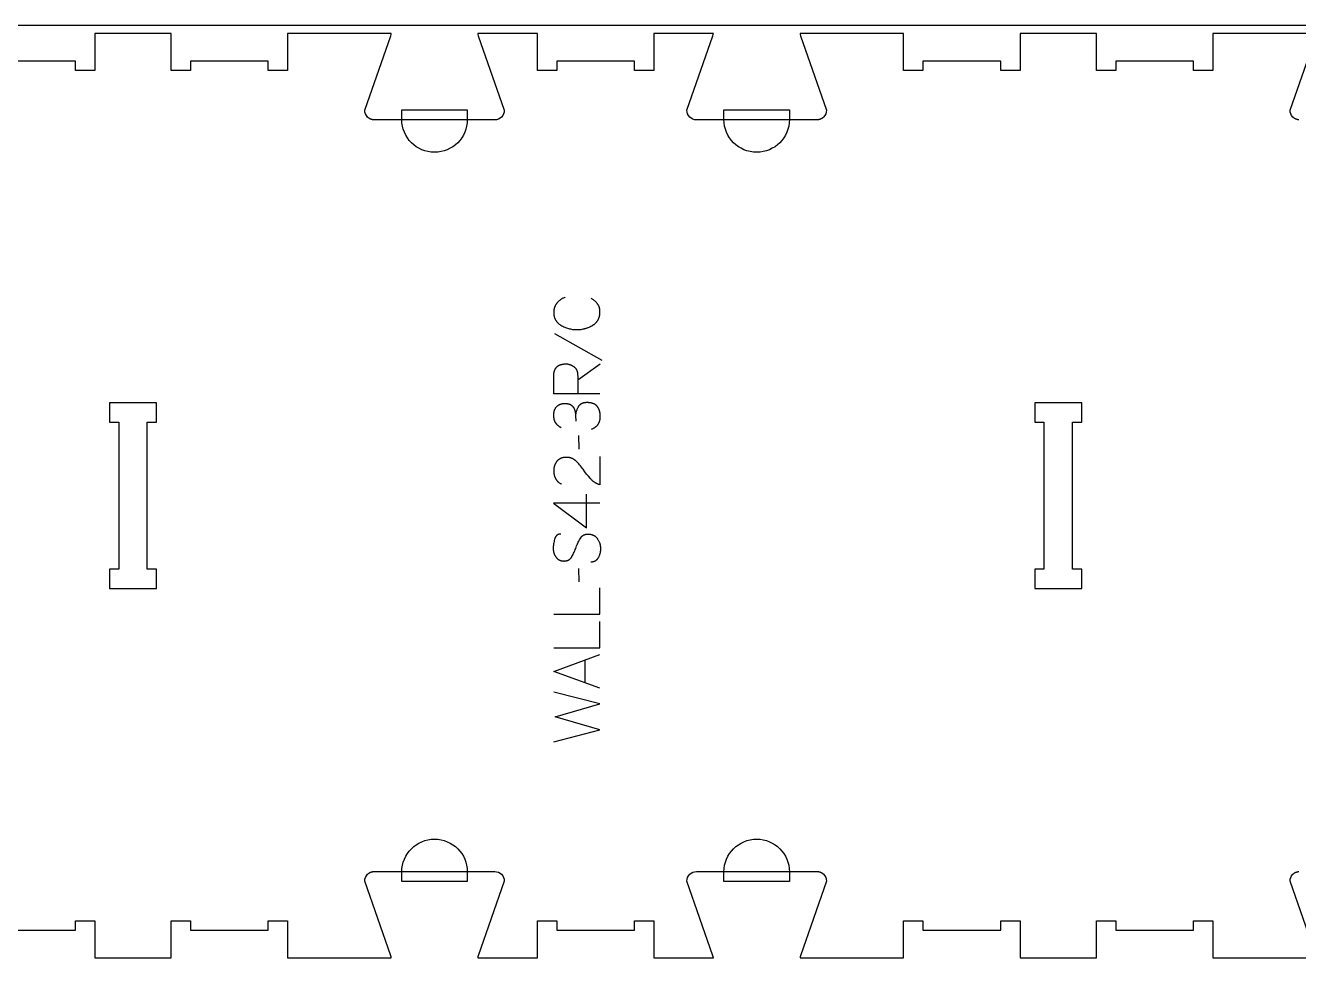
# Model space of a CAD drawing. Extents: x -13885 to -10701, y -36097 to -28504.
# Drawn here: x -12352 to -11527, y -31138 to -30528 of the extents above; entities that cross this region are included whole.
import ezdxf

# ---------------------------------------------------------------- set-up
doc = ezdxf.new("R2010")
doc.units = 0
for name, color, linetype in [('0_SHEET_SPRUCEPLY_2440X122', 1, 'CONTINUOUS'), ('1_ANYTOOL_1MMDEEP_LABELS_S', 2, 'CONTINUOUS'), ('3_ANYTOOL_CUTTHROUGH_INSID', 4, 'CONTINUOUS'), ('4_ANYTOOL_CUTTHROUGH_OUTSI', 5, 'CONTINUOUS'), ('5_ANYTOOL_HALF_MILL_9MM_IN', 3, 'CONTINUOUS')]:
    doc.layers.add(name, color=color, linetype=linetype)

msp = doc.modelspace()

# ---------------------------------------------------------------- linework, layer by layer
at = {"layer": '0_SHEET_SPRUCEPLY_2440X122'}
msp.add_lwpolyline([(-13513.11, -30527.8), (-13513.11, -31747.8), (-11073.11, -31747.8), (-11073.11, -30527.8)], close=True, dxfattribs=at)
at = {"layer": '1_ANYTOOL_1MMDEEP_LABELS_S'}
for points in [[(-12002.4, -30704.08), (-12002.8, -30704.24), (-12003.19, -30704.41), (-12003.58, -30704.59), (-12003.95, -30704.78), (-12004.32, -30704.98), (-12004.68, -30705.19), (-12005.03, -30705.41), (-12005.37, -30705.64), (-12005.7, -30705.87), (-12006.02, -30706.12), (-12006.34, -30706.38), (-12006.64, -30706.65), (-12006.94, -30706.93), (-12007.23, -30707.22), (-12007.51, -30707.52), (-12007.77, -30707.83), (-12007.91, -30707.98), (-12008.03, -30708.14), (-12008.15, -30708.31), (-12008.27, -30708.47), (-12008.39, -30708.64), (-12008.5, -30708.81), (-12008.6, -30708.98), (-12008.7, -30709.15), (-12008.8, -30709.32), (-12008.89, -30709.5), (-12008.98, -30709.68), (-12009.07, -30709.86), (-12009.15, -30710.04), (-12009.23, -30710.23), (-12009.3, -30710.42), (-12009.37, -30710.61), (-12009.43, -30710.8), (-12009.49, -30710.99), (-12009.55, -30711.19), (-12009.6, -30711.39), (-12009.65, -30711.59), (-12009.69, -30711.79), (-12009.73, -30712), (-12009.76, -30712.2), (-12009.79, -30712.41), (-12009.82, -30712.62), (-12009.84, -30712.84), (-12009.86, -30713.05), (-12009.88, -30713.27), (-12009.89, -30713.49), (-12009.89, -30713.71), (-12009.9, -30713.93), (-12009.89, -30714.28), (-12009.88, -30714.61), (-12009.86, -30714.95), (-12009.82, -30715.27), (-12009.78, -30715.6), (-12009.73, -30715.91), (-12009.67, -30716.22), (-12009.6, -30716.53), (-12009.53, -30716.83), (-12009.44, -30717.12), (-12009.34, -30717.41), (-12009.24, -30717.7), (-12009.12, -30717.98), (-12009.06, -30718.11), (-12009, -30718.25), (-12008.93, -30718.39), (-12008.87, -30718.52), (-12008.8, -30718.65), (-12008.72, -30718.78), (-12008.65, -30718.91), (-12008.57, -30719.04), (-12008.49, -30719.17), (-12008.41, -30719.29), (-12008.33, -30719.42), (-12008.24, -30719.54), (-12008.15, -30719.66), (-12008.06, -30719.78), (-12007.88, -30720.02), (-12007.68, -30720.25), (-12007.47, -30720.48), (-12007.26, -30720.7), (-12007.03, -30720.91), (-12006.8, -30721.12), (-12006.56, -30721.33), (-12006.3, -30721.53), (-12006.04, -30721.72), (-12005.77, -30721.91), (-12005.49, -30722.09), (-12005.2, -30722.27), (-12004.61, -30722.61), (-12004.02, -30722.93), (-12003.41, -30723.22), (-12002.8, -30723.5), (-12002.18, -30723.75), (-12001.55, -30723.98), (-12000.92, -30724.19), (-12000.28, -30724.37), (-11999.63, -30724.54), (-11998.98, -30724.68), (-11998.32, -30724.8), (-11997.65, -30724.9), (-11996.97, -30724.98), (-11996.29, -30725.03), (-11995.59, -30725.07), (-11994.9, -30725.08), (-11994.2, -30725.07), (-11993.51, -30725.03), (-11992.82, -30724.98), (-11992.15, -30724.9), (-11991.48, -30724.8), (-11990.82, -30724.68), (-11990.16, -30724.53), (-11989.84, -30724.45), (-11989.51, -30724.36), (-11989.19, -30724.27), (-11988.87, -30724.17), (-11988.55, -30724.07), (-11988.24, -30723.96), (-11987.92, -30723.85), (-11987.61, -30723.73), (-11986.99, -30723.47), (-11986.38, -30723.2), (-11985.78, -30722.89), (-11985.18, -30722.57), (-11984.59, -30722.23), (-11984.3, -30722.05), (-11984.02, -30721.86), (-11983.75, -30721.67), (-11983.49, -30721.47), (-11983.24, -30721.26), (-11982.99, -30721.05), (-11982.76, -30720.84), (-11982.54, -30720.62), (-11982.32, -30720.39), (-11982.11, -30720.16), (-11981.92, -30719.92), (-11981.82, -30719.8), (-11981.73, -30719.68), (-11981.64, -30719.55), (-11981.55, -30719.43), (-11981.46, -30719.3), (-11981.38, -30719.17), (-11981.3, -30719.04), (-11981.22, -30718.91), (-11981.14, -30718.78), (-11981.07, -30718.64), (-11981, -30718.51), (-11980.93, -30718.37), (-11980.79, -30718.09), (-11980.67, -30717.81), (-11980.56, -30717.52), (-11980.45, -30717.22), (-11980.35, -30716.92), (-11980.27, -30716.61), (-11980.19, -30716.3), (-11980.12, -30715.98), (-11980.06, -30715.66), (-11980.01, -30715.33), (-11979.97, -30714.99), (-11979.94, -30714.65), (-11979.91, -30714.3), (-11979.9, -30713.95), (-11979.9, -30713.59), (-11979.9, -30713.21), (-11979.92, -30712.83), (-11979.94, -30712.65), (-11979.95, -30712.47), (-11979.97, -30712.29), (-11980, -30712.11), (-11980.03, -30711.93), (-11980.06, -30711.75), (-11980.09, -30711.58), (-11980.13, -30711.41), (-11980.17, -30711.24), (-11980.21, -30711.07), (-11980.25, -30710.91), (-11980.3, -30710.74), (-11980.36, -30710.58), (-11980.41, -30710.42), (-11980.47, -30710.26), (-11980.53, -30710.1), (-11980.6, -30709.95), (-11980.67, -30709.79), (-11980.74, -30709.64), (-11980.81, -30709.49), (-11980.89, -30709.35), (-11980.97, -30709.2), (-11981.06, -30709.06), (-11981.14, -30708.91), (-11981.23, -30708.77), (-11981.33, -30708.63), (-11981.42, -30708.5), (-11981.52, -30708.36), (-11981.73, -30708.1), (-11981.95, -30707.84), (-11982.17, -30707.58), (-11982.4, -30707.33), (-11982.63, -30707.09), (-11982.88, -30706.85), (-11983.13, -30706.62), (-11983.39, -30706.39), (-11983.66, -30706.17), (-11983.93, -30705.95), (-11984.21, -30705.74), (-11984.5, -30705.53), (-11984.79, -30705.33), (-11985.1, -30705.14), (-11985.41, -30704.95), (-11985.72, -30704.76)], [(-12009.42, -30727.69), (-11978.65, -30744.88)], [(-11979.9, -30766.65), (-12009.9, -30766.65), (-12009.9, -30755.29), (-12009.89, -30754.8), (-12009.87, -30754.33), (-12009.85, -30754.09), (-12009.83, -30753.87), (-12009.8, -30753.64), (-12009.77, -30753.42), (-12009.74, -30753.21), (-12009.7, -30752.99), (-12009.66, -30752.79), (-12009.62, -30752.58), (-12009.57, -30752.38), (-12009.52, -30752.18), (-12009.47, -30751.99), (-12009.41, -30751.8), (-12009.34, -30751.62), (-12009.28, -30751.44), (-12009.21, -30751.26), (-12009.13, -30751.09), (-12009.05, -30750.92), (-12008.97, -30750.75), (-12008.88, -30750.59), (-12008.79, -30750.43), (-12008.7, -30750.28), (-12008.6, -30750.13), (-12008.5, -30749.98), (-12008.4, -30749.84), (-12008.29, -30749.7), (-12008.17, -30749.57), (-12008.06, -30749.44), (-12007.94, -30749.31), (-12007.81, -30749.19), (-12007.68, -30749.07), (-12007.55, -30748.96), (-12007.41, -30748.85), (-12007.28, -30748.74), (-12007.13, -30748.64), (-12006.98, -30748.54), (-12006.83, -30748.44), (-12006.68, -30748.35), (-12006.52, -30748.26), (-12006.36, -30748.18), (-12006.19, -30748.1), (-12006.02, -30748.02), (-12005.84, -30747.95), (-12005.67, -30747.88), (-12005.48, -30747.82), (-12005.3, -30747.76), (-12005.11, -30747.7), (-12004.92, -30747.65), (-12004.72, -30747.6), (-12004.52, -30747.56), (-12004.31, -30747.51), (-12004.1, -30747.48), (-12003.89, -30747.44), (-12003.68, -30747.41), (-12003.46, -30747.39), (-12003.23, -30747.37), (-12003, -30747.35), (-12002.54, -30747.33), (-12002.05, -30747.32), (-12001.88, -30747.32), (-12001.7, -30747.33), (-12001.53, -30747.34), (-12001.35, -30747.35), (-12001.18, -30747.36), (-12001.01, -30747.38), (-12000.84, -30747.4), (-12000.67, -30747.43), (-12000.5, -30747.46), (-12000.33, -30747.49), (-12000.16, -30747.53), (-12000, -30747.57), (-11999.83, -30747.61), (-11999.67, -30747.66), (-11999.51, -30747.71), (-11999.34, -30747.76), (-11999.18, -30747.82), (-11999.02, -30747.88), (-11998.86, -30747.95), (-11998.7, -30748.01), (-11998.54, -30748.09), (-11998.39, -30748.16), (-11998.23, -30748.24), (-11998.08, -30748.32), (-11997.92, -30748.41), (-11997.77, -30748.49), (-11997.62, -30748.59), (-11997.46, -30748.68), (-11997.31, -30748.78), (-11997.16, -30748.88), (-11997.02, -30748.99), (-11996.87, -30749.1), (-11996.72, -30749.21), (-11996.58, -30749.33), (-11996.45, -30749.44), (-11996.31, -30749.56), (-11996.19, -30749.68), (-11996.06, -30749.81), (-11995.95, -30749.93), (-11995.83, -30750.06), (-11995.72, -30750.2), (-11995.62, -30750.33), (-11995.52, -30750.47), (-11995.42, -30750.6), (-11995.33, -30750.74), (-11995.24, -30750.89), (-11995.16, -30751.03), (-11995.08, -30751.18), (-11995, -30751.33), (-11994.93, -30751.49), (-11994.87, -30751.64), (-11994.81, -30751.8), (-11994.75, -30751.96), (-11994.7, -30752.12), (-11994.65, -30752.29), (-11994.61, -30752.45), (-11994.57, -30752.62), (-11994.54, -30752.79), (-11994.51, -30752.97), (-11994.48, -30753.15), (-11994.46, -30753.32), (-11994.44, -30753.51), (-11994.43, -30753.69), (-11994.36, -30755.61), (-11994.34, -30757.65), (-11994.34, -30766.61)], [(-11994.34, -30757.65), (-11979.85, -30747.19)], [(-12004.97, -30788.76), (-12005.27, -30788.6), (-12005.56, -30788.44), (-12005.85, -30788.27), (-12006.12, -30788.09), (-12006.39, -30787.91), (-12006.64, -30787.72), (-12006.89, -30787.52), (-12007.01, -30787.42), (-12007.12, -30787.32), (-12007.24, -30787.22), (-12007.35, -30787.11), (-12007.46, -30787), (-12007.57, -30786.89), (-12007.67, -30786.79), (-12007.77, -30786.67), (-12007.87, -30786.56), (-12007.97, -30786.45), (-12008.07, -30786.33), (-12008.16, -30786.21), (-12008.25, -30786.09), (-12008.34, -30785.97), (-12008.42, -30785.85), (-12008.51, -30785.73), (-12008.59, -30785.6), (-12008.66, -30785.47), (-12008.74, -30785.34), (-12008.81, -30785.21), (-12008.88, -30785.08), (-12008.95, -30784.95), (-12009.02, -30784.81), (-12009.08, -30784.68), (-12009.14, -30784.54), (-12009.2, -30784.4), (-12009.26, -30784.26), (-12009.31, -30784.12), (-12009.37, -30783.97), (-12009.42, -30783.83), (-12009.46, -30783.68), (-12009.51, -30783.53), (-12009.59, -30783.23), (-12009.66, -30782.92), (-12009.72, -30782.6), (-12009.78, -30782.28), (-12009.82, -30781.95), (-12009.85, -30781.62), (-12009.88, -30781.28), (-12009.89, -30780.93), (-12009.9, -30780.58), (-12009.89, -30780.37), (-12009.89, -30780.16), (-12009.88, -30779.95), (-12009.87, -30779.75), (-12009.85, -30779.55), (-12009.83, -30779.35), (-12009.81, -30779.16), (-12009.78, -30778.96), (-12009.75, -30778.77), (-12009.71, -30778.58), (-12009.67, -30778.4), (-12009.63, -30778.22), (-12009.59, -30778.03), (-12009.54, -30777.86), (-12009.48, -30777.68), (-12009.42, -30777.51), (-12009.36, -30777.34), (-12009.3, -30777.17), (-12009.23, -30777), (-12009.16, -30776.84), (-12009.08, -30776.68), (-12009.01, -30776.52), (-12008.92, -30776.36), (-12008.84, -30776.21), (-12008.75, -30776.06), (-12008.65, -30775.91), (-12008.55, -30775.76), (-12008.45, -30775.62), (-12008.35, -30775.48), (-12008.24, -30775.34), (-12008.13, -30775.2), (-12008.01, -30775.07), (-12007.89, -30774.94), (-12007.77, -30774.81), (-12007.64, -30774.69), (-12007.51, -30774.57), (-12007.38, -30774.46), (-12007.25, -30774.35), (-12007.11, -30774.25), (-12006.97, -30774.14), (-12006.82, -30774.05), (-12006.68, -30773.96), (-12006.53, -30773.87), (-12006.37, -30773.78), (-12006.22, -30773.7), (-12006.06, -30773.63), (-12005.89, -30773.56), (-12005.73, -30773.49), (-12005.56, -30773.43), (-12005.39, -30773.37), (-12005.21, -30773.31), (-12005.03, -30773.26), (-12004.85, -30773.22), (-12004.67, -30773.18), (-12004.48, -30773.14), (-12004.29, -30773.1), (-12004.1, -30773.08), (-12003.9, -30773.05), (-12003.7, -30773.03), (-12003.5, -30773.01), (-12003.29, -30773), (-12003.08, -30772.99), (-12002.87, -30772.99), (-12002.31, -30773), (-12001.98, -30773.01), (-12001.66, -30773.03), (-12001.34, -30773.06), (-12001.04, -30773.1), (-12000.9, -30773.13), (-12000.75, -30773.15), (-12000.61, -30773.18), (-12000.47, -30773.21), (-12000.33, -30773.25), (-12000.2, -30773.28), (-12000.07, -30773.32), (-11999.94, -30773.36), (-11999.81, -30773.4), (-11999.69, -30773.44), (-11999.57, -30773.49), (-11999.45, -30773.54), (-11999.34, -30773.59), (-11999.22, -30773.64), (-11999.11, -30773.7), (-11999, -30773.75), (-11998.9, -30773.81), (-11998.8, -30773.88), (-11998.7, -30773.94), (-11998.6, -30774.01), (-11998.5, -30774.08), (-11998.41, -30774.15), (-11998.23, -30774.29), (-11998.06, -30774.45), (-11997.89, -30774.6), (-11997.74, -30774.76), (-11997.66, -30774.84), (-11997.58, -30774.93), (-11997.51, -30775.01), (-11997.44, -30775.09), (-11997.37, -30775.18), (-11997.3, -30775.27), (-11997.23, -30775.36), (-11997.17, -30775.44), (-11997.1, -30775.53), (-11997.04, -30775.63), (-11996.98, -30775.72), (-11996.92, -30775.81), (-11996.87, -30775.91), (-11996.81, -30776), (-11996.76, -30776.1), (-11996.71, -30776.2), (-11996.66, -30776.3), (-11996.61, -30776.4), (-11996.56, -30776.5), (-11996.52, -30776.6), (-11996.47, -30776.7), (-11996.43, -30776.81), (-11996.35, -30777.02), (-11996.28, -30777.23), (-11996.21, -30777.45), (-11996.15, -30777.67), (-11996.09, -30777.89), (-11996.03, -30778.12), (-11995.98, -30778.34), (-11995.94, -30778.57), (-11995.89, -30778.8), (-11995.85, -30779.04), (-11995.82, -30779.27), (-11995.79, -30779.51), (-11995.77, -30779.75), (-11995.75, -30779.99), (-11995.73, -30780.23), (-11995.72, -30780.48), (-11995.71, -30780.73), (-11995.67, -30784.43)], [(-11995.67, -30781.65), (-11995.64, -30781.21), (-11995.6, -30780.78), (-11995.55, -30780.35), (-11995.5, -30779.93), (-11995.42, -30779.51), (-11995.34, -30779.09), (-11995.25, -30778.68), (-11995.15, -30778.27), (-11995.03, -30777.87), (-11994.91, -30777.47), (-11994.77, -30777.08), (-11994.63, -30776.69), (-11994.47, -30776.31), (-11994.3, -30775.92), (-11994.12, -30775.55), (-11993.93, -30775.18), (-11993.83, -30774.99), (-11993.73, -30774.82), (-11993.67, -30774.73), (-11993.62, -30774.65), (-11993.56, -30774.57), (-11993.5, -30774.48), (-11993.44, -30774.4), (-11993.38, -30774.32), (-11993.32, -30774.25), (-11993.26, -30774.17), (-11993.19, -30774.1), (-11993.13, -30774.02), (-11993.06, -30773.95), (-11993, -30773.88), (-11992.93, -30773.81), (-11992.86, -30773.75), (-11992.79, -30773.68), (-11992.71, -30773.62), (-11992.64, -30773.55), (-11992.57, -30773.49), (-11992.49, -30773.43), (-11992.41, -30773.37), (-11992.33, -30773.32), (-11992.25, -30773.26), (-11992.17, -30773.21), (-11992.09, -30773.16), (-11992.01, -30773.1), (-11991.92, -30773.05), (-11991.84, -30773.01), (-11991.75, -30772.96), (-11991.66, -30772.91), (-11991.57, -30772.87), (-11991.48, -30772.83), (-11991.39, -30772.79), (-11991.3, -30772.75), (-11991.21, -30772.71), (-11991.01, -30772.64), (-11990.82, -30772.57), (-11990.62, -30772.51), (-11990.41, -30772.45), (-11990.2, -30772.4), (-11989.98, -30772.36), (-11989.76, -30772.32), (-11989.54, -30772.29), (-11989.31, -30772.27), (-11989.07, -30772.25), (-11988.83, -30772.23), (-11988.59, -30772.22), (-11988.34, -30772.22), (-11988.06, -30772.22), (-11987.79, -30772.23), (-11987.52, -30772.24), (-11987.25, -30772.26), (-11986.99, -30772.28), (-11986.74, -30772.31), (-11986.49, -30772.34), (-11986.25, -30772.37), (-11986.01, -30772.42), (-11985.77, -30772.46), (-11985.54, -30772.51), (-11985.32, -30772.57), (-11985.1, -30772.63), (-11984.89, -30772.7), (-11984.68, -30772.77), (-11984.47, -30772.84), (-11984.27, -30772.92), (-11984.08, -30773.01), (-11983.89, -30773.1), (-11983.7, -30773.19), (-11983.52, -30773.29), (-11983.35, -30773.39), (-11983.18, -30773.5), (-11983.01, -30773.62), (-11982.85, -30773.74), (-11982.7, -30773.86), (-11982.55, -30773.99), (-11982.47, -30774.06), (-11982.4, -30774.12), (-11982.33, -30774.19), (-11982.26, -30774.26), (-11982.19, -30774.33), (-11982.12, -30774.4), (-11982.06, -30774.48), (-11981.99, -30774.55), (-11981.87, -30774.71), (-11981.75, -30774.86), (-11981.63, -30775.02), (-11981.52, -30775.19), (-11981.41, -30775.35), (-11981.3, -30775.53), (-11981.2, -30775.7), (-11981.1, -30775.88), (-11981.01, -30776.06), (-11980.91, -30776.25), (-11980.83, -30776.43), (-11980.75, -30776.63), (-11980.67, -30776.82), (-11980.59, -30777.02), (-11980.52, -30777.22), (-11980.45, -30777.43), (-11980.39, -30777.64), (-11980.33, -30777.85), (-11980.27, -30778.07), (-11980.22, -30778.29), (-11980.17, -30778.52), (-11980.13, -30778.74), (-11980.09, -30778.97), (-11980.05, -30779.21), (-11980.02, -30779.45), (-11979.97, -30779.93), (-11979.93, -30780.43), (-11979.9, -30780.95), (-11979.9, -30781.48), (-11979.9, -30781.86), (-11979.92, -30782.23), (-11979.95, -30782.6), (-11979.99, -30782.96), (-11980.04, -30783.31), (-11980.06, -30783.48), (-11980.1, -30783.65), (-11980.13, -30783.82), (-11980.17, -30783.99), (-11980.21, -30784.15), (-11980.25, -30784.32), (-11980.3, -30784.48), (-11980.35, -30784.64), (-11980.4, -30784.79), (-11980.45, -30784.95), (-11980.51, -30785.1), (-11980.57, -30785.25), (-11980.63, -30785.4), (-11980.7, -30785.55), (-11980.77, -30785.7), (-11980.84, -30785.84), (-11980.91, -30785.98), (-11980.99, -30786.12), (-11981.07, -30786.26), (-11981.15, -30786.4), (-11981.23, -30786.53), (-11981.32, -30786.66), (-11981.41, -30786.79), (-11981.51, -30786.92), (-11981.6, -30787.05), (-11981.7, -30787.17), (-11981.8, -30787.29), (-11981.91, -30787.42), (-11982.01, -30787.53), (-11982.12, -30787.65), (-11982.24, -30787.77), (-11982.35, -30787.88), (-11982.47, -30787.99), (-11982.59, -30788.1), (-11982.71, -30788.21), (-11982.84, -30788.31), (-11982.97, -30788.41), (-11983.1, -30788.52), (-11983.24, -30788.62), (-11983.38, -30788.71), (-11983.52, -30788.81), (-11983.66, -30788.9), (-11983.81, -30788.99), (-11983.95, -30789.08), (-11984.26, -30789.26), (-11984.58, -30789.42), (-11984.91, -30789.58), (-11985.25, -30789.73), (-11985.6, -30789.88)], [(-11993.78, -30793.73), (-11993.7, -30802.52)], [(-11979.94, -30807.45), (-11979.98, -30825.75), (-11980.44, -30825.6), (-11980.66, -30825.52), (-11980.88, -30825.44), (-11981.1, -30825.36), (-11981.32, -30825.27), (-11981.54, -30825.17), (-11981.75, -30825.08), (-11981.96, -30824.98), (-11982.17, -30824.87), (-11982.37, -30824.77), (-11982.57, -30824.66), (-11982.78, -30824.54), (-11982.97, -30824.42), (-11983.17, -30824.3), (-11983.36, -30824.18), (-11983.55, -30824.05), (-11983.74, -30823.92), (-11983.93, -30823.78), (-11984.11, -30823.64), (-11984.29, -30823.5), (-11984.47, -30823.36), (-11984.65, -30823.21), (-11984.82, -30823.05), (-11985, -30822.9), (-11985.17, -30822.74), (-11985.33, -30822.57), (-11985.5, -30822.4), (-11985.66, -30822.23), (-11985.82, -30822.06), (-11986.13, -30821.7), (-11987.35, -30820.22), (-11988.54, -30818.73), (-11989.7, -30817.22), (-11990.82, -30815.7), (-11991.39, -30814.94), (-11991.96, -30814.21), (-11992.53, -30813.5), (-11993.12, -30812.81), (-11993.71, -30812.14), (-11994.31, -30811.5), (-11994.92, -30810.88), (-11995.54, -30810.28), (-11995.7, -30810.13), (-11995.85, -30809.99), (-11996.02, -30809.86), (-11996.18, -30809.72), (-11996.34, -30809.6), (-11996.51, -30809.48), (-11996.68, -30809.36), (-11996.85, -30809.25), (-11997.03, -30809.14), (-11997.21, -30809.03), (-11997.38, -30808.93), (-11997.57, -30808.84), (-11997.75, -30808.75), (-11997.94, -30808.67), (-11998.12, -30808.58), (-11998.31, -30808.51), (-11998.51, -30808.44), (-11998.7, -30808.37), (-11998.9, -30808.31), (-11999.1, -30808.25), (-11999.3, -30808.2), (-11999.5, -30808.15), (-11999.71, -30808.11), (-11999.92, -30808.07), (-12000.13, -30808.03), (-12000.34, -30808), (-12000.56, -30807.98), (-12000.78, -30807.96), (-12000.99, -30807.94), (-12001.22, -30807.93), (-12001.44, -30807.92), (-12001.67, -30807.92), (-12001.92, -30807.92), (-12002.16, -30807.93), (-12002.41, -30807.94), (-12002.64, -30807.96), (-12002.88, -30807.98), (-12003.11, -30808.01), (-12003.34, -30808.04), (-12003.56, -30808.08), (-12003.78, -30808.12), (-12004, -30808.17), (-12004.21, -30808.22), (-12004.42, -30808.28), (-12004.62, -30808.34), (-12004.82, -30808.4), (-12005.02, -30808.48), (-12005.21, -30808.55), (-12005.4, -30808.63), (-12005.59, -30808.72), (-12005.77, -30808.81), (-12005.95, -30808.91), (-12006.12, -30809.01), (-12006.3, -30809.11), (-12006.46, -30809.23), (-12006.63, -30809.34), (-12006.79, -30809.46), (-12006.94, -30809.59), (-12007.09, -30809.72), (-12007.24, -30809.86), (-12007.39, -30810), (-12007.53, -30810.14), (-12007.66, -30810.29), (-12007.8, -30810.45), (-12007.93, -30810.61), (-12008.05, -30810.77), (-12008.17, -30810.93), (-12008.29, -30811.1), (-12008.4, -30811.27), (-12008.51, -30811.44), (-12008.61, -30811.62), (-12008.72, -30811.8), (-12008.81, -30811.98), (-12008.9, -30812.16), (-12008.99, -30812.34), (-12009.08, -30812.53), (-12009.16, -30812.72), (-12009.23, -30812.91), (-12009.3, -30813.11), (-12009.37, -30813.31), (-12009.43, -30813.51), (-12009.49, -30813.71), (-12009.55, -30813.92), (-12009.6, -30814.13), (-12009.65, -30814.34), (-12009.69, -30814.55), (-12009.73, -30814.77), (-12009.77, -30814.99), (-12009.8, -30815.21), (-12009.82, -30815.43), (-12009.85, -30815.66), (-12009.86, -30815.89), (-12009.88, -30816.12), (-12009.89, -30816.36), (-12009.9, -30816.83), (-12009.89, -30817.2), (-12009.88, -30817.56), (-12009.85, -30817.91), (-12009.82, -30818.26), (-12009.77, -30818.6), (-12009.72, -30818.93), (-12009.65, -30819.26), (-12009.58, -30819.58), (-12009.49, -30819.9), (-12009.45, -30820.05), (-12009.4, -30820.2), (-12009.35, -30820.36), (-12009.29, -30820.5), (-12009.24, -30820.65), (-12009.18, -30820.8), (-12009.12, -30820.94), (-12009.05, -30821.09), (-12008.99, -30821.23), (-12008.92, -30821.37), (-12008.85, -30821.51), (-12008.78, -30821.64), (-12008.7, -30821.78), (-12008.62, -30821.91), (-12008.54, -30822.04), (-12008.46, -30822.17), (-12008.37, -30822.3), (-12008.28, -30822.43), (-12008.19, -30822.56), (-12008.1, -30822.68), (-12008, -30822.8), (-12007.9, -30822.92), (-12007.8, -30823.04), (-12007.7, -30823.16), (-12007.59, -30823.27), (-12007.49, -30823.39), (-12007.38, -30823.5), (-12007.26, -30823.61), (-12007.15, -30823.72), (-12007.03, -30823.82), (-12006.91, -30823.93), (-12006.78, -30824.03), (-12006.53, -30824.24), (-12006.27, -30824.43), (-12005.99, -30824.62), (-12005.71, -30824.81), (-12005.41, -30824.99), (-12005.11, -30825.16), (-12004.8, -30825.32)], [(-11988.55, -30853.65), (-11988.55, -30831.88)], [(-11979.9, -30837.66), (-12009.94, -30837.62), (-11988.55, -30853.65)], [(-12005.31, -30857.68), (-12005.5, -30857.68), (-12005.59, -30857.68), (-12005.68, -30857.69), (-12005.77, -30857.7), (-12005.86, -30857.71), (-12005.95, -30857.72), (-12006.04, -30857.73), (-12006.12, -30857.74), (-12006.21, -30857.76), (-12006.29, -30857.77), (-12006.38, -30857.79), (-12006.46, -30857.81), (-12006.54, -30857.83), (-12006.62, -30857.86), (-12006.7, -30857.88), (-12006.78, -30857.91), (-12006.86, -30857.94), (-12006.93, -30857.97), (-12007.01, -30858), (-12007.08, -30858.03), (-12007.15, -30858.06), (-12007.23, -30858.1), (-12007.3, -30858.14), (-12007.37, -30858.18), (-12007.44, -30858.22), (-12007.5, -30858.26), (-12007.57, -30858.3), (-12007.64, -30858.35), (-12007.7, -30858.4), (-12007.77, -30858.45), (-12007.83, -30858.5), (-12007.89, -30858.55), (-12007.95, -30858.6), (-12008.01, -30858.66), (-12008.07, -30858.71), (-12008.13, -30858.77), (-12008.18, -30858.83), (-12008.24, -30858.89), (-12008.29, -30858.96), (-12008.35, -30859.02), (-12008.4, -30859.09), (-12008.45, -30859.16), (-12008.5, -30859.23), (-12008.55, -30859.3), (-12008.6, -30859.37), (-12008.65, -30859.44), (-12008.69, -30859.52), (-12008.74, -30859.6), (-12008.78, -30859.68), (-12008.83, -30859.76), (-12008.87, -30859.84), (-12008.95, -30860.01), (-12009.03, -30860.19), (-12009.1, -30860.37), (-12009.17, -30860.56), (-12009.24, -30860.75), (-12009.3, -30860.96), (-12009.52, -30861.77), (-12009.71, -30862.57), (-12009.87, -30863.35), (-12010, -30864.12), (-12010.06, -30864.5), (-12010.11, -30864.88), (-12010.15, -30865.25), (-12010.18, -30865.62), (-12010.21, -30865.99), (-12010.22, -30866.35), (-12010.24, -30866.71), (-12010.24, -30867.06), (-12010.24, -30867.26), (-12010.23, -30867.45), (-12010.22, -30867.64), (-12010.21, -30867.83), (-12010.19, -30868.02), (-12010.18, -30868.21), (-12010.15, -30868.4), (-12010.13, -30868.59), (-12010.1, -30868.77), (-12010.06, -30868.96), (-12010.02, -30869.14), (-12009.98, -30869.32), (-12009.94, -30869.5), (-12009.89, -30869.68), (-12009.84, -30869.85), (-12009.78, -30870.03), (-12009.73, -30870.21), (-12009.66, -30870.38), (-12009.6, -30870.55), (-12009.53, -30870.72), (-12009.45, -30870.89), (-12009.38, -30871.06), (-12009.3, -30871.23), (-12009.21, -30871.39), (-12009.13, -30871.56), (-12009.04, -30871.72), (-12008.94, -30871.88), (-12008.84, -30872.05), (-12008.74, -30872.21), (-12008.64, -30872.36), (-12008.53, -30872.52), (-12008.42, -30872.68), (-12008.3, -30872.83), (-12008.18, -30872.98), (-12008.06, -30873.12), (-12007.94, -30873.26), (-12007.81, -30873.39), (-12007.68, -30873.52), (-12007.55, -30873.65), (-12007.41, -30873.76), (-12007.27, -30873.88), (-12007.13, -30873.99), (-12006.98, -30874.09), (-12006.83, -30874.19), (-12006.68, -30874.29), (-12006.52, -30874.38), (-12006.37, -30874.46), (-12006.21, -30874.54), (-12006.04, -30874.62), (-12005.87, -30874.69), (-12005.7, -30874.75), (-12005.53, -30874.81), (-12005.35, -30874.87), (-12005.17, -30874.92), (-12004.99, -30874.97), (-12004.81, -30875.01), (-12004.62, -30875.04), (-12004.43, -30875.08), (-12004.23, -30875.1), (-12004.03, -30875.12), (-12003.83, -30875.14), (-12003.63, -30875.15), (-12003.42, -30875.16), (-12003.21, -30875.16), (-12003, -30875.16), (-12002.78, -30875.15), (-12002.58, -30875.14), (-12002.37, -30875.12), (-12002.17, -30875.09), (-12001.98, -30875.06), (-12001.78, -30875.03), (-12001.59, -30874.99), (-12001.41, -30874.94), (-12001.23, -30874.89), (-12001.05, -30874.83), (-12000.87, -30874.76), (-12000.79, -30874.73), (-12000.7, -30874.7), (-12000.62, -30874.66), (-12000.53, -30874.62), (-12000.45, -30874.58), (-12000.37, -30874.54), (-12000.29, -30874.5), (-12000.21, -30874.46), (-12000.13, -30874.41), (-12000.05, -30874.36), (-11999.98, -30874.32), (-11999.9, -30874.27), (-11999.83, -30874.22), (-11999.75, -30874.17), (-11999.68, -30874.11), (-11999.61, -30874.06), (-11999.54, -30874), (-11999.47, -30873.94), (-11999.4, -30873.89), (-11999.33, -30873.83), (-11999.26, -30873.76), (-11999.19, -30873.7), (-11999.13, -30873.64), (-11999.06, -30873.57), (-11998.94, -30873.44), (-11998.81, -30873.3), (-11998.7, -30873.15), (-11998.58, -30873), (-11998.47, -30872.84), (-11998.36, -30872.68), (-11998.25, -30872.51), (-11998.15, -30872.33), (-11997.76, -30871.62), (-11997.38, -30870.89), (-11997.02, -30870.14), (-11996.66, -30869.38), (-11996.31, -30868.6), (-11995.98, -30867.8), (-11995.66, -30866.99), (-11995.35, -30866.16), (-11995.03, -30865.34), (-11994.7, -30864.53), (-11994.36, -30863.75), (-11994, -30862.98), (-11993.63, -30862.24), (-11993.24, -30861.51), (-11992.83, -30860.8), (-11992.41, -30860.12), (-11992.3, -30859.95), (-11992.19, -30859.79), (-11992.07, -30859.64), (-11992.01, -30859.56), (-11991.95, -30859.49), (-11991.89, -30859.42), (-11991.83, -30859.35), (-11991.76, -30859.28), (-11991.7, -30859.21), (-11991.63, -30859.15), (-11991.56, -30859.08), (-11991.5, -30859.02), (-11991.43, -30858.96), (-11991.36, -30858.9), (-11991.29, -30858.84), (-11991.22, -30858.78), (-11991.14, -30858.73), (-11991.07, -30858.67), (-11990.99, -30858.62), (-11990.92, -30858.57), (-11990.84, -30858.52), (-11990.76, -30858.47), (-11990.69, -30858.42), (-11990.61, -30858.38), (-11990.53, -30858.33), (-11990.44, -30858.29), (-11990.36, -30858.25), (-11990.28, -30858.21), (-11990.19, -30858.17), (-11990.11, -30858.13), (-11990.02, -30858.1), (-11989.93, -30858.06), (-11989.84, -30858.03), (-11989.76, -30858), (-11989.66, -30857.97), (-11989.57, -30857.94), (-11989.48, -30857.92), (-11989.29, -30857.87), (-11989.1, -30857.83), (-11988.91, -30857.79), (-11988.71, -30857.76), (-11988.5, -30857.73), (-11988.3, -30857.71), (-11988.08, -30857.7), (-11987.87, -30857.69), (-11987.65, -30857.69), (-11987.43, -30857.69), (-11987.2, -30857.7), (-11986.97, -30857.72), (-11986.74, -30857.74), (-11986.51, -30857.77), (-11986.29, -30857.8), (-11986.07, -30857.83), (-11985.85, -30857.88), (-11985.64, -30857.92), (-11985.43, -30857.97), (-11985.22, -30858.03), (-11985.02, -30858.09), (-11984.82, -30858.16), (-11984.63, -30858.23), (-11984.44, -30858.31), (-11984.25, -30858.39), (-11984.07, -30858.47), (-11983.89, -30858.57), (-11983.72, -30858.66), (-11983.54, -30858.76), (-11983.38, -30858.87), (-11983.21, -30858.98), (-11983.05, -30859.1), (-11982.9, -30859.22), (-11982.74, -30859.35), (-11982.59, -30859.48), (-11982.45, -30859.62), (-11982.31, -30859.76), (-11982.17, -30859.9), (-11982.03, -30860.06), (-11981.9, -30860.21), (-11981.78, -30860.38), (-11981.65, -30860.54), (-11981.53, -30860.71), (-11981.42, -30860.89), (-11981.2, -30861.25), (-11980.99, -30861.62), (-11980.8, -30861.98), (-11980.62, -30862.35), (-11980.45, -30862.73), (-11980.3, -30863.11), (-11980.23, -30863.3), (-11980.16, -30863.49), (-11980.1, -30863.68), (-11980.04, -30863.87), (-11979.98, -30864.07), (-11979.93, -30864.26), (-11979.88, -30864.46), (-11979.84, -30864.66), (-11979.79, -30864.85), (-11979.75, -30865.05), (-11979.72, -30865.25), (-11979.69, -30865.45), (-11979.66, -30865.65), (-11979.63, -30865.85), (-11979.59, -30866.26), (-11979.57, -30866.67), (-11979.55, -30867.08), (-11979.55, -30867.5), (-11979.57, -30867.91), (-11979.59, -30868.31), (-11979.63, -30868.71), (-11979.69, -30869.1), (-11979.75, -30869.49), (-11979.83, -30869.88), (-11979.92, -30870.26), (-11980.02, -30870.64), (-11980.14, -30871.01), (-11980.26, -30871.38), (-11980.41, -30871.74), (-11980.56, -30872.1), (-11980.73, -30872.45), (-11980.9, -30872.8), (-11981.1, -30873.15), (-11981.2, -30873.32), (-11981.3, -30873.48), (-11981.41, -30873.64), (-11981.52, -30873.79), (-11981.63, -30873.94), (-11981.74, -30874.08), (-11981.86, -30874.22), (-11981.98, -30874.35), (-11982.11, -30874.47), (-11982.23, -30874.59), (-11982.36, -30874.71), (-11982.5, -30874.82), (-11982.56, -30874.87), (-11982.63, -30874.92), (-11982.7, -30874.97), (-11982.77, -30875.02), (-11982.84, -30875.07), (-11982.91, -30875.12), (-11982.98, -30875.16), (-11983.06, -30875.21), (-11983.13, -30875.25), (-11983.2, -30875.29), (-11983.28, -30875.33), (-11983.35, -30875.37), (-11983.43, -30875.4), (-11983.51, -30875.44), (-11983.59, -30875.47), (-11983.66, -30875.51), (-11983.74, -30875.54), (-11983.82, -30875.57), (-11983.9, -30875.6), (-11983.99, -30875.62), (-11984.15, -30875.67), (-11984.32, -30875.72), (-11984.49, -30875.76), (-11984.66, -30875.79), (-11984.84, -30875.82), (-11985.02, -30875.85), (-11985.2, -30875.87), (-11985.39, -30875.88), (-11985.58, -30875.89), (-11985.77, -30875.89)], [(-11993.78, -30879.92), (-11993.7, -30888.71)], [(-12009.9, -30909.66), (-11979.9, -30909.66), (-11979.9, -30892.56)], [(-12009.9, -30931.48), (-11979.9, -30931.48), (-11979.9, -30914.38)], [(-11979.9, -30957.71), (-12009.9, -30946.82), (-11979.9, -30935.76)], [(-11989.45, -30954.23), (-11989.45, -30939.32)], [(-12009.9, -30992.42), (-11979.9, -30984.71), (-12009, -30976.26), (-11979.9, -30967.78), (-12009.9, -30960.28)]]:
    msp.add_lwpolyline(points, dxfattribs=at)
at = {"layer": '3_ANYTOOL_CUTTHROUGH_INSID', "color": 4}
for points in [[(-12297.74, -30893.05), (-12267.49, -30893.05), (-12267.49, -30880.55), (-12273.49, -30880.55), (-12273.49, -30785.05), (-12267.49, -30785.05), (-12267.49, -30772.55), (-12297.99, -30772.55), (-12297.99, -30785.05), (-12291.99, -30785.05), (-12291.99, -30880.55), (-12297.99, -30880.55), (-12297.99, -30893.05)], [(-11697.74, -30893.05), (-11667.49, -30893.05), (-11667.49, -30880.55), (-11673.49, -30880.55), (-11673.49, -30785.05), (-11667.49, -30785.05), (-11667.49, -30772.55), (-11697.99, -30772.55), (-11697.99, -30785.05), (-11691.99, -30785.05), (-11691.99, -30880.55), (-11697.99, -30880.55), (-11697.99, -30893.05)]]:
    msp.add_lwpolyline(points, close=True, dxfattribs=at)
at = {"layer": '4_ANYTOOL_CUTTHROUGH_OUTSI', "color": 5}
for points in [[(-11515.3, -30533.05), (-11582.49, -30533.05), (-11582.49, -30557.05), (-11594.99, -30557.05), (-11594.99, -30551.05), (-11645.49, -30551.05), (-11645.49, -30557.05), (-11657.99, -30557.05), (-11657.99, -30533.05), (-11707.49, -30533.05), (-11707.49, -30557.05), (-11719.99, -30557.05), (-11719.99, -30551.05), (-11770.49, -30551.05), (-11770.49, -30557.05), (-11782.99, -30557.05), (-11782.99, -30533.05), (-11832.74, -30533.05), (-11850.18, -30533.05), (-11850.18, -30533.05, 0.061485), (-11849.95, -30534.44), (-11833.05, -30582.72), (-11833.04, -30582.76), (-11833.04, -30582.8), (-11833.04, -30582.8, -0.198912), (-11834.87, -30587.22), (-11834.98, -30587.32), (-11835.09, -30587.42), (-11835.2, -30587.53), (-11835.31, -30587.62), (-11835.43, -30587.72), (-11835.55, -30587.81), (-11835.68, -30587.9), (-11835.81, -30587.99), (-11835.93, -30588.07), (-11836.07, -30588.15), (-11836.2, -30588.23), (-11836.33, -30588.31), (-11836.47, -30588.38), (-11836.61, -30588.45), (-11836.75, -30588.51), (-11836.9, -30588.57), (-11837.04, -30588.63), (-11837.19, -30588.68), (-11837.33, -30588.73), (-11837.48, -30588.78), (-11837.63, -30588.82), (-11837.78, -30588.86), (-11837.93, -30588.9), (-11838.08, -30588.93), (-11838.23, -30588.96), (-11838.38, -30588.98), (-11838.53, -30589), (-11838.69, -30589.02), (-11838.84, -30589.03), (-11838.99, -30589.04), (-11839.14, -30589.05), (-11839.29, -30589.05), (-11917.29, -30589.05, -0.414214), (-11923.54, -30582.8), (-11923.54, -30582.76), (-11923.52, -30582.72), (-11906.63, -30534.44), (-11906.63, -30534.44, 0.061485), (-11906.39, -30533.05), (-11944.99, -30533.05), (-11944.99, -30557.05), (-11957.49, -30557.05), (-11957.49, -30551.05), (-12007.99, -30551.05), (-12007.99, -30557.05), (-12020.49, -30557.05), (-12020.49, -30556.8), (-12020.49, -30533.05), (-12059.09, -30533.05), (-12059.09, -30533.05, 0.061485), (-12058.85, -30534.44), (-12041.96, -30582.72), (-12041.94, -30582.76), (-12041.94, -30582.8), (-12041.94, -30582.8, -0.414214), (-12048.19, -30589.05), (-12126.19, -30589.05), (-12126.34, -30589.05), (-12126.49, -30589.04), (-12126.64, -30589.03), (-12126.8, -30589.02), (-12126.95, -30589), (-12127.1, -30588.98), (-12127.25, -30588.96), (-12127.4, -30588.93), (-12127.55, -30588.9), (-12127.7, -30588.86), (-12127.85, -30588.82), (-12128, -30588.78), (-12128.15, -30588.73), (-12128.3, -30588.68), (-12128.44, -30588.63), (-12128.59, -30588.57), (-12128.73, -30588.51), (-12128.87, -30588.45), (-12129.01, -30588.38), (-12129.15, -30588.31), (-12129.28, -30588.23), (-12129.42, -30588.15), (-12129.55, -30588.07), (-12129.68, -30587.99), (-12129.8, -30587.9), (-12129.93, -30587.81), (-12130.05, -30587.72), (-12130.17, -30587.62), (-12130.28, -30587.53), (-12130.4, -30587.42), (-12130.51, -30587.32), (-12130.61, -30587.22, -0.198912), (-12132.44, -30582.8), (-12132.44, -30582.76), (-12132.43, -30582.72), (-12115.53, -30534.44), (-12115.53, -30534.44, 0.061485), (-12115.3, -30533.05), (-12132.74, -30533.05), (-12182.49, -30533.05), (-12182.49, -30557.05), (-12194.99, -30557.05), (-12194.99, -30551.05), (-12245.49, -30551.05), (-12245.49, -30557.05), (-12257.99, -30557.05), (-12257.99, -30533.05), (-12307.49, -30533.05), (-12307.49, -30557.05), (-12319.99, -30557.05), (-12319.99, -30551.05), (-12370.49, -30551.05)], [(-11526.8, -30589.02), (-11526.95, -30589), (-11527.1, -30588.98), (-11527.25, -30588.96), (-11527.4, -30588.93), (-11527.55, -30588.9), (-11527.7, -30588.86), (-11527.85, -30588.82), (-11528, -30588.78), (-11528.15, -30588.73), (-11528.3, -30588.68), (-11528.44, -30588.63), (-11528.59, -30588.57), (-11528.73, -30588.51), (-11528.87, -30588.45), (-11529.01, -30588.38), (-11529.15, -30588.31), (-11529.28, -30588.23), (-11529.42, -30588.15), (-11529.55, -30588.07), (-11529.68, -30587.99), (-11529.8, -30587.9), (-11529.93, -30587.81), (-11530.05, -30587.72), (-11530.17, -30587.62), (-11530.28, -30587.53), (-11530.4, -30587.42), (-11530.51, -30587.32), (-11530.61, -30587.22, -0.198912), (-11532.44, -30582.8), (-11532.44, -30582.76), (-11532.43, -30582.72), (-11515.53, -30534.44)], [(-12370.49, -31114.55), (-12319.99, -31114.55), (-12319.99, -31108.55), (-12307.49, -31108.55), (-12307.49, -31132.55), (-12257.99, -31132.55), (-12257.99, -31108.55), (-12245.49, -31108.55), (-12245.49, -31114.55), (-12194.99, -31114.55), (-12194.99, -31108.55), (-12182.49, -31108.55), (-12182.49, -31132.55), (-12115.3, -31132.55), (-12115.3, -31132.55, 0.061485), (-12115.53, -31131.16), (-12132.43, -31082.88), (-12132.44, -31082.84), (-12132.44, -31082.8), (-12132.44, -31082.8, -0.198912), (-12130.61, -31078.38), (-12130.51, -31078.27), (-12130.4, -31078.17), (-12130.28, -31078.07), (-12130.17, -31077.97), (-12130.05, -31077.88), (-12129.93, -31077.79), (-12129.8, -31077.7), (-12129.68, -31077.61), (-12129.55, -31077.52), (-12129.42, -31077.44), (-12129.28, -31077.36), (-12129.15, -31077.29), (-12129.01, -31077.22), (-12128.87, -31077.15), (-12128.73, -31077.09), (-12128.59, -31077.02), (-12128.44, -31076.97), (-12128.3, -31076.91), (-12128.15, -31076.86), (-12128, -31076.82), (-12127.85, -31076.77), (-12127.7, -31076.73), (-12127.55, -31076.7), (-12127.4, -31076.67), (-12127.25, -31076.64), (-12127.1, -31076.61), (-12126.95, -31076.59), (-12126.8, -31076.58), (-12126.64, -31076.56), (-12126.49, -31076.56), (-12126.34, -31076.55), (-12126.19, -31076.55), (-12048.19, -31076.55, -0.414214), (-12041.94, -31082.8), (-12041.94, -31082.84), (-12041.96, -31082.88), (-12058.85, -31131.16), (-12058.85, -31131.16, 0.061485), (-12059.09, -31132.55), (-12020.49, -31132.55), (-12020.49, -31108.55), (-12007.99, -31108.55), (-12007.99, -31114.55), (-11957.49, -31114.55), (-11957.49, -31108.55), (-11944.99, -31108.55), (-11944.99, -31108.8), (-11944.99, -31132.55), (-11906.39, -31132.55), (-11906.39, -31132.55, 0.061485), (-11906.63, -31131.16), (-11923.52, -31082.88), (-11923.54, -31082.84), (-11923.54, -31082.8), (-11923.54, -31082.8, -0.414214), (-11917.29, -31076.55), (-11839.29, -31076.55), (-11839.14, -31076.55), (-11838.99, -31076.56), (-11838.84, -31076.56), (-11838.69, -31076.58), (-11838.53, -31076.59), (-11838.38, -31076.61), (-11838.23, -31076.64), (-11838.08, -31076.67), (-11837.93, -31076.7), (-11837.78, -31076.73), (-11837.63, -31076.77), (-11837.48, -31076.82), (-11837.33, -31076.86), (-11837.19, -31076.91), (-11837.04, -31076.97), (-11836.9, -31077.02), (-11836.75, -31077.09), (-11836.61, -31077.15), (-11836.47, -31077.22), (-11836.33, -31077.29), (-11836.2, -31077.36), (-11836.07, -31077.44), (-11835.93, -31077.52), (-11835.81, -31077.61), (-11835.68, -31077.7), (-11835.55, -31077.79), (-11835.43, -31077.88), (-11835.31, -31077.97), (-11835.2, -31078.07), (-11835.09, -31078.17), (-11834.98, -31078.27), (-11834.87, -31078.38, -0.198912), (-11833.04, -31082.8), (-11833.04, -31082.84), (-11833.05, -31082.88), (-11849.95, -31131.16), (-11849.95, -31131.16, 0.061485), (-11850.18, -31132.55), (-11782.99, -31132.55), (-11782.99, -31108.55), (-11770.49, -31108.55), (-11770.49, -31114.55), (-11719.99, -31114.55), (-11719.99, -31108.55), (-11707.49, -31108.55), (-11707.49, -31132.55), (-11657.99, -31132.55), (-11657.99, -31108.8), (-11657.99, -31108.55), (-11645.49, -31108.55), (-11645.49, -31114.55), (-11594.99, -31114.55), (-11594.99, -31108.55), (-11582.49, -31108.55), (-11582.49, -31132.55), (-11532.74, -31132.55), (-11515.3, -31132.55)], [(-11515.53, -31131.16), (-11532.43, -31082.88), (-11532.44, -31082.84), (-11532.44, -31082.8), (-11532.44, -31082.8, -0.198912), (-11530.61, -31078.38), (-11530.51, -31078.27), (-11530.4, -31078.17), (-11530.28, -31078.07), (-11530.17, -31077.97), (-11530.05, -31077.88), (-11529.93, -31077.79), (-11529.8, -31077.7), (-11529.68, -31077.61), (-11529.55, -31077.52), (-11529.42, -31077.44), (-11529.28, -31077.36), (-11529.15, -31077.29), (-11529.01, -31077.22), (-11528.87, -31077.15), (-11528.73, -31077.09), (-11528.59, -31077.02), (-11528.44, -31076.97), (-11528.3, -31076.91), (-11528.15, -31076.86), (-11528, -31076.82), (-11527.85, -31076.77), (-11527.7, -31076.73), (-11527.55, -31076.7), (-11527.4, -31076.67), (-11527.25, -31076.64), (-11527.1, -31076.61), (-11526.95, -31076.59), (-11526.8, -31076.58)]]:
    msp.add_lwpolyline(points, format="xyb", dxfattribs=at)
at = {"layer": '5_ANYTOOL_HALF_MILL_9MM_IN', "color": 3}
for points in [[(-12065.94, -30588.8, -1), (-12108.44, -30588.8), (-12108.44, -30588.55), (-12108.44, -30582.55), (-12065.94, -30582.55), (-12065.94, -30588.55), (-12065.94, -30588.8)], [(-11857.04, -30588.8, -1), (-11899.54, -30588.8), (-11899.54, -30588.55), (-11899.54, -30582.55), (-11857.04, -30582.55), (-11857.04, -30588.55), (-11857.04, -30588.8)], [(-12108.44, -31076.8, -1), (-12065.94, -31076.8), (-12065.94, -31077.05), (-12065.94, -31083.05), (-12108.44, -31083.05), (-12108.44, -31077.05), (-12108.44, -31076.8)], [(-11899.54, -31076.8, -1), (-11857.04, -31076.8), (-11857.04, -31077.05), (-11857.04, -31083.05), (-11899.54, -31083.05), (-11899.54, -31077.05), (-11899.54, -31076.8)]]:
    msp.add_lwpolyline(points, format="xyb", close=True, dxfattribs=at)

doc.saveas('drawing.dxf')
